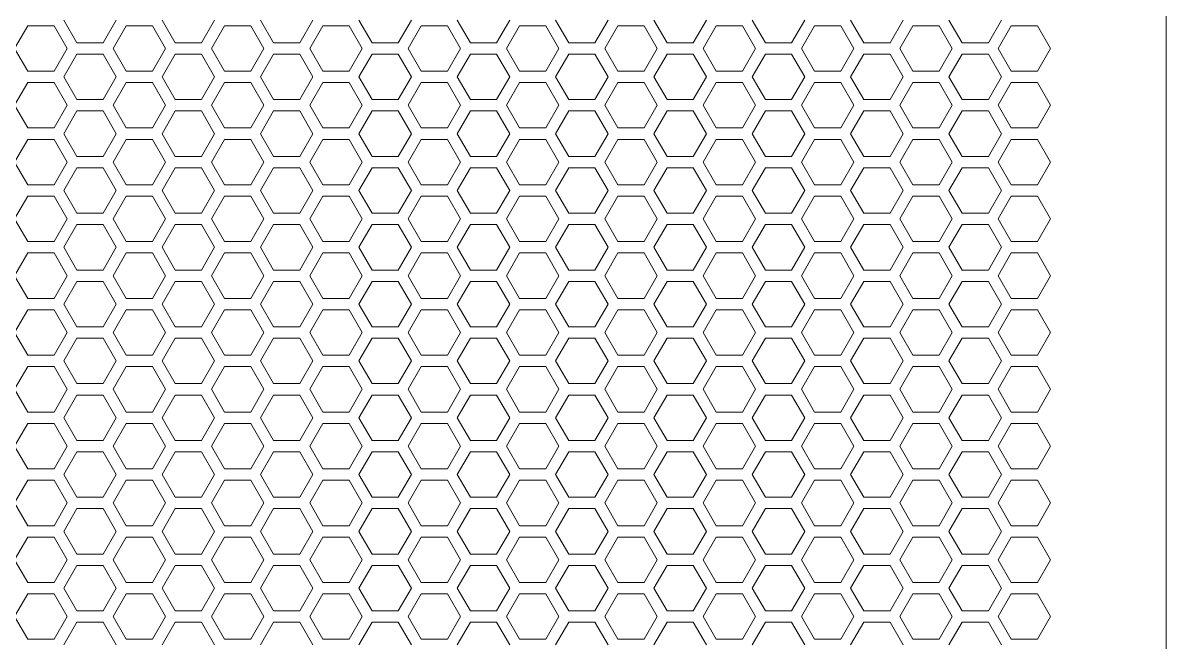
# Model space of a CAD drawing. Header units: millimetres. Extents: x 0 to 60, y -18 to 180.
# Drawn here: x 29.8 to 60, y 115.18 to 131.53 of the extents above; entities that cross this region are included whole.
import ezdxf

# ---------------------------------------------------------------- set-up
doc = ezdxf.new("R2010")
doc.units = ezdxf.units.MM
doc.layers.add('Visible (ANSI)', color=7, linetype='Continuous', lineweight=50)

msp = doc.modelspace()

# ---------------------------------------------------------------- linework, layer by layer
at = {"color": 0, "linetype": 'ByBlock', "lineweight": 5}
for p, q in [((60, 0), (60, 179.016)), ((60, 179), (60, 0)), ((60, 178.692), (60, 9.835)), ((60, 178.692), (60, 9.835)), ((60, 178.692), (60, 9.354)), ((60, 0), (60, 166.735))]:
    msp.add_line(p, q, dxfattribs=at)
at = {"lineweight": 5}
for p, q in [((60, 0), (60, 179)), ((60, 0), (60, 177.712)), ((60, 162), (60, 0))]:
    msp.add_line(p, q, dxfattribs=at)
at = {"color": 0, "lineweight": 5}
for p, q in [((29.93, 131.458), (29.583, 130.858)), ((30.623, 131.458), (29.93, 131.458)), ((30.969, 130.858), (30.623, 131.458)), ((30.882, 131.608), (31.229, 131.008)), ((31.922, 131.008), (32.268, 131.608)), ((32.528, 131.458), (32.181, 130.858)), ((33.221, 131.458), (32.528, 131.458)), ((33.567, 130.858), (33.221, 131.458)), ((33.48, 131.608), (33.827, 131.008)), ((34.52, 131.008), (34.866, 131.608)), ((35.126, 131.458), (34.779, 130.858)), ((35.819, 131.458), (35.126, 131.458)), ((36.165, 130.858), (35.819, 131.458)), ((36.078, 131.608), (36.425, 131.008)), ((37.118, 131.008), (37.464, 131.608)), ((37.724, 131.458), (37.377, 130.858)), ((38.417, 131.458), (37.724, 131.458)), ((38.763, 130.858), (38.417, 131.458)), ((38.676, 131.608), (39.023, 131.008)), ((39.716, 131.008), (40.062, 131.608)), ((40.322, 131.458), (39.975, 130.858)), ((41.015, 131.458), (40.322, 131.458)), ((41.361, 130.858), (41.015, 131.458)), ((41.274, 131.608), (41.621, 131.008)), ((42.314, 131.008), (42.66, 131.608)), ((42.92, 131.458), (42.573, 130.858)), ((43.613, 131.458), (42.92, 131.458)), ((43.959, 130.858), (43.613, 131.458)), ((43.872, 131.608), (44.219, 131.008)), ((44.912, 131.008), (45.258, 131.608)), ((45.518, 131.458), (45.171, 130.858)), ((46.211, 131.458), (45.518, 131.458)), ((46.557, 130.858), (46.211, 131.458)), ((46.47, 131.608), (46.817, 131.008)), ((47.51, 131.008), (47.856, 131.608)), ((48.116, 131.458), (47.769, 130.858)), ((48.809, 131.458), (48.116, 131.458)), ((49.155, 130.858), (48.809, 131.458)), ((49.068, 131.608), (49.415, 131.008)), ((50.108, 131.008), (50.454, 131.608)), ((50.714, 131.458), (50.367, 130.858)), ((51.407, 131.458), (50.714, 131.458)), ((51.753, 130.858), (51.407, 131.458)), ((51.666, 131.608), (52.013, 131.008)), ((52.706, 131.008), (53.052, 131.608)), ((53.312, 131.458), (52.965, 130.858)), ((54.005, 131.458), (53.312, 131.458)), ((54.351, 130.858), (54.005, 131.458)), ((54.264, 131.608), (54.611, 131.008)), ((55.304, 131.008), (55.65, 131.608)), ((55.91, 131.458), (55.563, 130.858)), ((56.603, 131.458), (55.91, 131.458)), ((56.949, 130.858), (56.603, 131.458)), ((29.583, 130.858), (29.93, 130.258)), ((30.623, 130.258), (30.969, 130.858)), ((31.229, 131.008), (31.922, 131.008)), ((32.181, 130.858), (32.528, 130.258)), ((33.221, 130.258), (33.567, 130.858)), ((33.827, 131.008), (34.52, 131.008)), ((34.779, 130.858), (35.126, 130.258)), ((35.819, 130.258), (36.165, 130.858)), ((36.425, 131.008), (37.118, 131.008)), ((37.377, 130.858), (37.724, 130.258)), ((38.417, 130.258), (38.763, 130.858)), ((39.023, 131.008), (39.716, 131.008)), ((39.975, 130.858), (40.322, 130.258)), ((41.015, 130.258), (41.361, 130.858)), ((41.621, 131.008), (42.314, 131.008)), ((42.573, 130.858), (42.92, 130.258)), ((43.613, 130.258), (43.959, 130.858)), ((44.219, 131.008), (44.912, 131.008)), ((45.171, 130.858), (45.518, 130.258)), ((46.211, 130.258), (46.557, 130.858)), ((46.817, 131.008), (47.51, 131.008)), ((47.769, 130.858), (48.116, 130.258)), ((48.809, 130.258), (49.155, 130.858)), ((49.415, 131.008), (50.108, 131.008)), ((50.367, 130.858), (50.714, 130.258)), ((51.407, 130.258), (51.753, 130.858)), ((52.013, 131.008), (52.706, 131.008)), ((52.965, 130.858), (53.312, 130.258)), ((54.005, 130.258), (54.351, 130.858)), ((54.611, 131.008), (55.304, 131.008)), ((55.563, 130.858), (55.91, 130.258)), ((56.603, 130.258), (56.949, 130.858)), ((31.229, 130.708), (30.882, 130.108)), ((31.922, 130.708), (31.229, 130.708)), ((32.268, 130.108), (31.922, 130.708)), ((33.827, 130.708), (33.48, 130.108)), ((34.52, 130.708), (33.827, 130.708)), ((34.866, 130.108), (34.52, 130.708)), ((36.425, 130.708), (36.078, 130.108)), ((37.118, 130.708), (36.425, 130.708)), ((37.464, 130.108), (37.118, 130.708)), ((39.023, 130.708), (38.676, 130.108)), ((39.716, 130.708), (39.023, 130.708)), ((40.062, 130.108), (39.716, 130.708)), ((41.621, 130.708), (41.274, 130.108)), ((42.314, 130.708), (41.621, 130.708)), ((42.66, 130.108), (42.314, 130.708)), ((44.219, 130.708), (43.872, 130.108)), ((44.912, 130.708), (44.219, 130.708)), ((45.258, 130.108), (44.912, 130.708)), ((46.817, 130.708), (46.47, 130.108)), ((47.51, 130.708), (46.817, 130.708)), ((47.856, 130.108), (47.51, 130.708)), ((49.415, 130.708), (49.068, 130.108)), ((50.108, 130.708), (49.415, 130.708)), ((50.454, 130.108), (50.108, 130.708)), ((52.013, 130.708), (51.666, 130.108)), ((52.706, 130.708), (52.013, 130.708)), ((53.052, 130.108), (52.706, 130.708)), ((54.611, 130.708), (54.264, 130.108)), ((55.304, 130.708), (54.611, 130.708)), ((55.65, 130.108), (55.304, 130.708)), ((29.93, 130.258), (30.623, 130.258)), ((32.528, 130.258), (33.221, 130.258)), ((35.126, 130.258), (35.819, 130.258)), ((37.724, 130.258), (38.417, 130.258)), ((40.322, 130.258), (41.015, 130.258)), ((42.92, 130.258), (43.613, 130.258)), ((45.518, 130.258), (46.211, 130.258)), ((48.116, 130.258), (48.809, 130.258)), ((50.714, 130.258), (51.407, 130.258)), ((53.312, 130.258), (54.005, 130.258)), ((55.91, 130.258), (56.603, 130.258)), ((29.93, 129.958), (29.583, 129.358)), ((30.623, 129.958), (29.93, 129.958)), ((30.969, 129.358), (30.623, 129.958)), ((30.882, 130.108), (31.229, 129.508)), ((31.922, 129.508), (32.268, 130.108)), ((32.528, 129.958), (32.181, 129.358)), ((33.221, 129.958), (32.528, 129.958)), ((33.567, 129.358), (33.221, 129.958)), ((33.48, 130.108), (33.827, 129.508)), ((34.52, 129.508), (34.866, 130.108)), ((35.126, 129.958), (34.779, 129.358)), ((35.819, 129.958), (35.126, 129.958)), ((36.165, 129.358), (35.819, 129.958)), ((36.078, 130.108), (36.425, 129.508)), ((37.118, 129.508), (37.464, 130.108)), ((37.724, 129.958), (37.377, 129.358)), ((38.417, 129.958), (37.724, 129.958)), ((38.763, 129.358), (38.417, 129.958)), ((38.676, 130.108), (39.023, 129.508)), ((39.716, 129.508), (40.062, 130.108)), ((40.322, 129.958), (39.975, 129.358)), ((41.015, 129.958), (40.322, 129.958)), ((41.361, 129.358), (41.015, 129.958)), ((41.274, 130.108), (41.621, 129.508)), ((42.314, 129.508), (42.66, 130.108)), ((42.92, 129.958), (42.573, 129.358)), ((43.613, 129.958), (42.92, 129.958)), ((43.959, 129.358), (43.613, 129.958)), ((43.872, 130.108), (44.219, 129.508)), ((44.912, 129.508), (45.258, 130.108)), ((45.518, 129.958), (45.171, 129.358)), ((46.211, 129.958), (45.518, 129.958)), ((46.557, 129.358), (46.211, 129.958)), ((46.47, 130.108), (46.817, 129.508)), ((47.51, 129.508), (47.856, 130.108)), ((48.116, 129.958), (47.769, 129.358)), ((48.809, 129.958), (48.116, 129.958)), ((49.155, 129.358), (48.809, 129.958)), ((49.068, 130.108), (49.415, 129.508)), ((50.108, 129.508), (50.454, 130.108)), ((50.714, 129.958), (50.367, 129.358)), ((51.407, 129.958), (50.714, 129.958)), ((51.753, 129.358), (51.407, 129.958)), ((51.666, 130.108), (52.013, 129.508)), ((52.706, 129.508), (53.052, 130.108)), ((53.312, 129.958), (52.965, 129.358)), ((54.005, 129.958), (53.312, 129.958)), ((54.351, 129.358), (54.005, 129.958)), ((54.264, 130.108), (54.611, 129.508)), ((55.304, 129.508), (55.65, 130.108)), ((55.91, 129.958), (55.563, 129.358)), ((56.603, 129.958), (55.91, 129.958)), ((56.949, 129.358), (56.603, 129.958)), ((29.583, 129.358), (29.93, 128.758)), ((30.623, 128.758), (30.969, 129.358)), ((31.229, 129.508), (31.922, 129.508)), ((32.181, 129.358), (32.528, 128.758)), ((33.221, 128.758), (33.567, 129.358)), ((33.827, 129.508), (34.52, 129.508)), ((34.779, 129.358), (35.126, 128.758)), ((35.819, 128.758), (36.165, 129.358)), ((36.425, 129.508), (37.118, 129.508)), ((37.377, 129.358), (37.724, 128.758)), ((38.417, 128.758), (38.763, 129.358)), ((39.023, 129.508), (39.716, 129.508)), ((39.975, 129.358), (40.322, 128.758)), ((41.015, 128.758), (41.361, 129.358)), ((41.621, 129.508), (42.314, 129.508)), ((42.573, 129.358), (42.92, 128.758)), ((43.613, 128.758), (43.959, 129.358)), ((44.219, 129.508), (44.912, 129.508)), ((45.171, 129.358), (45.518, 128.758)), ((46.211, 128.758), (46.557, 129.358)), ((46.817, 129.508), (47.51, 129.508)), ((47.769, 129.358), (48.116, 128.758)), ((48.809, 128.758), (49.155, 129.358)), ((49.415, 129.508), (50.108, 129.508)), ((50.367, 129.358), (50.714, 128.758)), ((51.407, 128.758), (51.753, 129.358)), ((52.013, 129.508), (52.706, 129.508)), ((52.965, 129.358), (53.312, 128.758)), ((54.005, 128.758), (54.351, 129.358)), ((54.611, 129.508), (55.304, 129.508)), ((55.563, 129.358), (55.91, 128.758)), ((56.603, 128.758), (56.949, 129.358)), ((31.229, 129.208), (30.882, 128.608)), ((31.922, 129.208), (31.229, 129.208)), ((32.268, 128.608), (31.922, 129.208)), ((33.827, 129.208), (33.48, 128.608)), ((34.52, 129.208), (33.827, 129.208)), ((34.866, 128.608), (34.52, 129.208)), ((36.425, 129.208), (36.078, 128.608)), ((37.118, 129.208), (36.425, 129.208)), ((37.464, 128.608), (37.118, 129.208)), ((39.023, 129.208), (38.676, 128.608)), ((39.716, 129.208), (39.023, 129.208)), ((40.062, 128.608), (39.716, 129.208)), ((41.621, 129.208), (41.274, 128.608)), ((42.314, 129.208), (41.621, 129.208)), ((42.66, 128.608), (42.314, 129.208)), ((44.219, 129.208), (43.872, 128.608)), ((44.912, 129.208), (44.219, 129.208)), ((45.258, 128.608), (44.912, 129.208)), ((46.817, 129.208), (46.47, 128.608)), ((47.51, 129.208), (46.817, 129.208)), ((47.856, 128.608), (47.51, 129.208)), ((49.415, 129.208), (49.068, 128.608)), ((50.108, 129.208), (49.415, 129.208)), ((50.454, 128.608), (50.108, 129.208)), ((52.013, 129.208), (51.666, 128.608)), ((52.706, 129.208), (52.013, 129.208)), ((53.052, 128.608), (52.706, 129.208)), ((54.611, 129.208), (54.264, 128.608)), ((55.304, 129.208), (54.611, 129.208)), ((55.65, 128.608), (55.304, 129.208)), ((29.93, 128.758), (30.623, 128.758)), ((32.528, 128.758), (33.221, 128.758)), ((35.126, 128.758), (35.819, 128.758)), ((37.724, 128.758), (38.417, 128.758)), ((40.322, 128.758), (41.015, 128.758)), ((42.92, 128.758), (43.613, 128.758)), ((45.518, 128.758), (46.211, 128.758)), ((48.116, 128.758), (48.809, 128.758)), ((50.714, 128.758), (51.407, 128.758)), ((53.312, 128.758), (54.005, 128.758)), ((55.91, 128.758), (56.603, 128.758)), ((29.93, 128.458), (29.583, 127.858)), ((30.623, 128.458), (29.93, 128.458)), ((30.969, 127.858), (30.623, 128.458)), ((30.882, 128.608), (31.229, 128.008)), ((31.922, 128.008), (32.268, 128.608)), ((32.528, 128.458), (32.181, 127.858)), ((33.221, 128.458), (32.528, 128.458)), ((33.567, 127.858), (33.221, 128.458)), ((33.48, 128.608), (33.827, 128.008)), ((34.52, 128.008), (34.866, 128.608)), ((35.126, 128.458), (34.779, 127.858)), ((35.819, 128.458), (35.126, 128.458)), ((36.165, 127.858), (35.819, 128.458)), ((36.078, 128.608), (36.425, 128.008)), ((37.118, 128.008), (37.464, 128.608)), ((37.724, 128.458), (37.377, 127.858)), ((38.417, 128.458), (37.724, 128.458)), ((38.763, 127.858), (38.417, 128.458)), ((38.676, 128.608), (39.023, 128.008)), ((39.716, 128.008), (40.062, 128.608)), ((40.322, 128.458), (39.975, 127.858)), ((41.015, 128.458), (40.322, 128.458)), ((41.361, 127.858), (41.015, 128.458)), ((41.274, 128.608), (41.621, 128.008)), ((42.314, 128.008), (42.66, 128.608)), ((42.92, 128.458), (42.573, 127.858)), ((43.613, 128.458), (42.92, 128.458)), ((43.959, 127.858), (43.613, 128.458)), ((43.872, 128.608), (44.219, 128.008)), ((44.912, 128.008), (45.258, 128.608)), ((45.518, 128.458), (45.171, 127.858)), ((46.211, 128.458), (45.518, 128.458)), ((46.557, 127.858), (46.211, 128.458)), ((46.47, 128.608), (46.817, 128.008)), ((47.51, 128.008), (47.856, 128.608)), ((48.116, 128.458), (47.769, 127.858)), ((48.809, 128.458), (48.116, 128.458)), ((49.155, 127.858), (48.809, 128.458)), ((49.068, 128.608), (49.415, 128.008)), ((50.108, 128.008), (50.454, 128.608)), ((50.714, 128.458), (50.367, 127.858)), ((51.407, 128.458), (50.714, 128.458)), ((51.753, 127.858), (51.407, 128.458)), ((51.666, 128.608), (52.013, 128.008)), ((52.706, 128.008), (53.052, 128.608)), ((53.312, 128.458), (52.965, 127.858)), ((54.005, 128.458), (53.312, 128.458)), ((54.351, 127.858), (54.005, 128.458)), ((54.264, 128.608), (54.611, 128.008)), ((55.304, 128.008), (55.65, 128.608)), ((55.91, 128.458), (55.563, 127.858)), ((56.603, 128.458), (55.91, 128.458)), ((56.949, 127.858), (56.603, 128.458)), ((29.583, 127.858), (29.93, 127.258)), ((30.623, 127.258), (30.969, 127.858)), ((31.229, 128.008), (31.922, 128.008)), ((32.181, 127.858), (32.528, 127.258)), ((33.221, 127.258), (33.567, 127.858)), ((33.827, 128.008), (34.52, 128.008)), ((34.779, 127.858), (35.126, 127.258)), ((35.819, 127.258), (36.165, 127.858)), ((36.425, 128.008), (37.118, 128.008)), ((37.377, 127.858), (37.724, 127.258)), ((38.417, 127.258), (38.763, 127.858)), ((39.023, 128.008), (39.716, 128.008)), ((39.975, 127.858), (40.322, 127.258)), ((41.015, 127.258), (41.361, 127.858)), ((41.621, 128.008), (42.314, 128.008)), ((42.573, 127.858), (42.92, 127.258)), ((43.613, 127.258), (43.959, 127.858)), ((44.219, 128.008), (44.912, 128.008)), ((45.171, 127.858), (45.518, 127.258)), ((46.211, 127.258), (46.557, 127.858)), ((46.817, 128.008), (47.51, 128.008)), ((47.769, 127.858), (48.116, 127.258)), ((48.809, 127.258), (49.155, 127.858)), ((49.415, 128.008), (50.108, 128.008)), ((50.367, 127.858), (50.714, 127.258)), ((51.407, 127.258), (51.753, 127.858)), ((52.013, 128.008), (52.706, 128.008)), ((52.965, 127.858), (53.312, 127.258)), ((54.005, 127.258), (54.351, 127.858)), ((54.611, 128.008), (55.304, 128.008)), ((55.563, 127.858), (55.91, 127.258)), ((56.603, 127.258), (56.949, 127.858)), ((31.229, 127.708), (30.882, 127.108)), ((31.922, 127.708), (31.229, 127.708)), ((32.268, 127.108), (31.922, 127.708)), ((33.827, 127.708), (33.48, 127.108)), ((34.52, 127.708), (33.827, 127.708)), ((34.866, 127.108), (34.52, 127.708)), ((36.425, 127.708), (36.078, 127.108)), ((37.118, 127.708), (36.425, 127.708)), ((37.464, 127.108), (37.118, 127.708)), ((39.023, 127.708), (38.676, 127.108)), ((39.716, 127.708), (39.023, 127.708)), ((40.062, 127.108), (39.716, 127.708)), ((41.621, 127.708), (41.274, 127.108)), ((42.314, 127.708), (41.621, 127.708)), ((42.66, 127.108), (42.314, 127.708)), ((44.219, 127.708), (43.872, 127.108)), ((44.912, 127.708), (44.219, 127.708)), ((45.258, 127.108), (44.912, 127.708)), ((46.817, 127.708), (46.47, 127.108)), ((47.51, 127.708), (46.817, 127.708)), ((47.856, 127.108), (47.51, 127.708)), ((49.415, 127.708), (49.068, 127.108)), ((50.108, 127.708), (49.415, 127.708)), ((50.454, 127.108), (50.108, 127.708)), ((52.013, 127.708), (51.666, 127.108)), ((52.706, 127.708), (52.013, 127.708)), ((53.052, 127.108), (52.706, 127.708)), ((54.611, 127.708), (54.264, 127.108)), ((55.304, 127.708), (54.611, 127.708)), ((55.65, 127.108), (55.304, 127.708)), ((29.93, 127.258), (30.623, 127.258)), ((32.528, 127.258), (33.221, 127.258)), ((35.126, 127.258), (35.819, 127.258)), ((37.724, 127.258), (38.417, 127.258)), ((40.322, 127.258), (41.015, 127.258)), ((42.92, 127.258), (43.613, 127.258)), ((45.518, 127.258), (46.211, 127.258)), ((48.116, 127.258), (48.809, 127.258)), ((50.714, 127.258), (51.407, 127.258)), ((53.312, 127.258), (54.005, 127.258)), ((55.91, 127.258), (56.603, 127.258)), ((29.93, 126.958), (29.583, 126.358)), ((30.623, 126.958), (29.93, 126.958)), ((30.969, 126.358), (30.623, 126.958)), ((30.882, 127.108), (31.229, 126.508)), ((31.922, 126.508), (32.268, 127.108)), ((32.528, 126.958), (32.181, 126.358)), ((33.221, 126.958), (32.528, 126.958)), ((33.567, 126.358), (33.221, 126.958)), ((33.48, 127.108), (33.827, 126.508)), ((34.52, 126.508), (34.866, 127.108)), ((35.126, 126.958), (34.779, 126.358)), ((35.819, 126.958), (35.126, 126.958)), ((36.165, 126.358), (35.819, 126.958)), ((36.078, 127.108), (36.425, 126.508)), ((37.118, 126.508), (37.464, 127.108)), ((37.724, 126.958), (37.377, 126.358)), ((38.417, 126.958), (37.724, 126.958)), ((38.763, 126.358), (38.417, 126.958)), ((38.676, 127.108), (39.023, 126.508)), ((39.716, 126.508), (40.062, 127.108)), ((40.322, 126.958), (39.975, 126.358)), ((41.015, 126.958), (40.322, 126.958)), ((41.361, 126.358), (41.015, 126.958)), ((41.274, 127.108), (41.621, 126.508)), ((42.314, 126.508), (42.66, 127.108)), ((42.92, 126.958), (42.573, 126.358)), ((43.613, 126.958), (42.92, 126.958)), ((43.959, 126.358), (43.613, 126.958)), ((43.872, 127.108), (44.219, 126.508)), ((44.912, 126.508), (45.258, 127.108)), ((45.518, 126.958), (45.171, 126.358)), ((46.211, 126.958), (45.518, 126.958)), ((46.557, 126.358), (46.211, 126.958)), ((46.47, 127.108), (46.817, 126.508)), ((47.51, 126.508), (47.856, 127.108)), ((48.116, 126.958), (47.769, 126.358)), ((48.809, 126.958), (48.116, 126.958)), ((49.155, 126.358), (48.809, 126.958)), ((49.068, 127.108), (49.415, 126.508)), ((50.108, 126.508), (50.454, 127.108)), ((50.714, 126.958), (50.367, 126.358)), ((51.407, 126.958), (50.714, 126.958)), ((51.753, 126.358), (51.407, 126.958)), ((51.666, 127.108), (52.013, 126.508)), ((52.706, 126.508), (53.052, 127.108)), ((53.312, 126.958), (52.965, 126.358)), ((54.005, 126.958), (53.312, 126.958)), ((54.351, 126.358), (54.005, 126.958)), ((54.264, 127.108), (54.611, 126.508)), ((55.304, 126.508), (55.65, 127.108)), ((55.91, 126.958), (55.563, 126.358)), ((56.603, 126.958), (55.91, 126.958)), ((56.949, 126.358), (56.603, 126.958)), ((29.583, 126.358), (29.93, 125.758)), ((30.623, 125.758), (30.969, 126.358)), ((31.229, 126.508), (31.922, 126.508)), ((32.181, 126.358), (32.528, 125.758)), ((33.221, 125.758), (33.567, 126.358)), ((33.827, 126.508), (34.52, 126.508)), ((34.779, 126.358), (35.126, 125.758)), ((35.819, 125.758), (36.165, 126.358)), ((36.425, 126.508), (37.118, 126.508)), ((37.377, 126.358), (37.724, 125.758)), ((38.417, 125.758), (38.763, 126.358)), ((39.023, 126.508), (39.716, 126.508)), ((39.975, 126.358), (40.322, 125.758)), ((41.015, 125.758), (41.361, 126.358)), ((41.621, 126.508), (42.314, 126.508)), ((42.573, 126.358), (42.92, 125.758)), ((43.613, 125.758), (43.959, 126.358)), ((44.219, 126.508), (44.912, 126.508)), ((45.171, 126.358), (45.518, 125.758)), ((46.211, 125.758), (46.557, 126.358)), ((46.817, 126.508), (47.51, 126.508)), ((47.769, 126.358), (48.116, 125.758)), ((48.809, 125.758), (49.155, 126.358)), ((49.415, 126.508), (50.108, 126.508)), ((50.367, 126.358), (50.714, 125.758)), ((51.407, 125.758), (51.753, 126.358)), ((52.013, 126.508), (52.706, 126.508)), ((52.965, 126.358), (53.312, 125.758)), ((54.005, 125.758), (54.351, 126.358)), ((54.611, 126.508), (55.304, 126.508)), ((55.563, 126.358), (55.91, 125.758)), ((56.603, 125.758), (56.949, 126.358)), ((31.229, 126.208), (30.882, 125.608)), ((31.922, 126.208), (31.229, 126.208)), ((32.268, 125.608), (31.922, 126.208)), ((33.827, 126.208), (33.48, 125.608)), ((34.52, 126.208), (33.827, 126.208)), ((34.866, 125.608), (34.52, 126.208)), ((36.425, 126.208), (36.078, 125.608)), ((37.118, 126.208), (36.425, 126.208)), ((37.464, 125.608), (37.118, 126.208)), ((39.023, 126.208), (38.676, 125.608)), ((39.716, 126.208), (39.023, 126.208)), ((40.062, 125.608), (39.716, 126.208)), ((41.621, 126.208), (41.274, 125.608)), ((42.314, 126.208), (41.621, 126.208)), ((42.66, 125.608), (42.314, 126.208)), ((44.219, 126.208), (43.872, 125.608)), ((44.912, 126.208), (44.219, 126.208)), ((45.258, 125.608), (44.912, 126.208)), ((46.817, 126.208), (46.47, 125.608)), ((47.51, 126.208), (46.817, 126.208)), ((47.856, 125.608), (47.51, 126.208)), ((49.415, 126.208), (49.068, 125.608)), ((50.108, 126.208), (49.415, 126.208)), ((50.454, 125.608), (50.108, 126.208)), ((52.013, 126.208), (51.666, 125.608)), ((52.706, 126.208), (52.013, 126.208)), ((53.052, 125.608), (52.706, 126.208)), ((54.611, 126.208), (54.264, 125.608)), ((55.304, 126.208), (54.611, 126.208)), ((55.65, 125.608), (55.304, 126.208)), ((29.93, 125.758), (30.623, 125.758)), ((32.528, 125.758), (33.221, 125.758)), ((35.126, 125.758), (35.819, 125.758)), ((37.724, 125.758), (38.417, 125.758)), ((40.322, 125.758), (41.015, 125.758)), ((42.92, 125.758), (43.613, 125.758)), ((45.518, 125.758), (46.211, 125.758)), ((48.116, 125.758), (48.809, 125.758)), ((50.714, 125.758), (51.407, 125.758)), ((53.312, 125.758), (54.005, 125.758)), ((55.91, 125.758), (56.603, 125.758)), ((29.93, 125.458), (29.583, 124.858)), ((30.623, 125.458), (29.93, 125.458)), ((30.969, 124.858), (30.623, 125.458)), ((30.882, 125.608), (31.229, 125.008)), ((31.922, 125.008), (32.268, 125.608)), ((32.528, 125.458), (32.181, 124.858)), ((33.221, 125.458), (32.528, 125.458)), ((33.567, 124.858), (33.221, 125.458)), ((33.48, 125.608), (33.827, 125.008)), ((34.52, 125.008), (34.866, 125.608)), ((35.126, 125.458), (34.779, 124.858)), ((35.819, 125.458), (35.126, 125.458)), ((36.165, 124.858), (35.819, 125.458)), ((36.078, 125.608), (36.425, 125.008)), ((37.118, 125.008), (37.464, 125.608)), ((37.724, 125.458), (37.377, 124.858)), ((38.417, 125.458), (37.724, 125.458)), ((38.763, 124.858), (38.417, 125.458)), ((38.676, 125.608), (39.023, 125.008)), ((39.716, 125.008), (40.062, 125.608)), ((40.322, 125.458), (39.975, 124.858)), ((41.015, 125.458), (40.322, 125.458)), ((41.361, 124.858), (41.015, 125.458)), ((41.274, 125.608), (41.621, 125.008)), ((42.314, 125.008), (42.66, 125.608)), ((42.92, 125.458), (42.573, 124.858)), ((43.613, 125.458), (42.92, 125.458)), ((43.959, 124.858), (43.613, 125.458)), ((43.872, 125.608), (44.219, 125.008)), ((44.912, 125.008), (45.258, 125.608)), ((45.518, 125.458), (45.171, 124.858)), ((46.211, 125.458), (45.518, 125.458)), ((46.557, 124.858), (46.211, 125.458)), ((46.47, 125.608), (46.817, 125.008)), ((47.51, 125.008), (47.856, 125.608)), ((48.116, 125.458), (47.769, 124.858)), ((48.809, 125.458), (48.116, 125.458)), ((49.155, 124.858), (48.809, 125.458)), ((49.068, 125.608), (49.415, 125.008)), ((50.108, 125.008), (50.454, 125.608)), ((50.714, 125.458), (50.367, 124.858)), ((51.407, 125.458), (50.714, 125.458)), ((51.753, 124.858), (51.407, 125.458)), ((51.666, 125.608), (52.013, 125.008)), ((52.706, 125.008), (53.052, 125.608)), ((53.312, 125.458), (52.965, 124.858)), ((54.005, 125.458), (53.312, 125.458)), ((54.351, 124.858), (54.005, 125.458)), ((54.264, 125.608), (54.611, 125.008)), ((55.304, 125.008), (55.65, 125.608)), ((55.91, 125.458), (55.563, 124.858)), ((56.603, 125.458), (55.91, 125.458)), ((56.949, 124.858), (56.603, 125.458)), ((29.583, 124.858), (29.93, 124.258)), ((30.623, 124.258), (30.969, 124.858)), ((31.229, 125.008), (31.922, 125.008)), ((32.181, 124.858), (32.528, 124.258)), ((33.221, 124.258), (33.567, 124.858)), ((33.827, 125.008), (34.52, 125.008)), ((34.779, 124.858), (35.126, 124.258)), ((35.819, 124.258), (36.165, 124.858)), ((36.425, 125.008), (37.118, 125.008)), ((37.377, 124.858), (37.724, 124.258)), ((38.417, 124.258), (38.763, 124.858)), ((39.023, 125.008), (39.716, 125.008)), ((39.975, 124.858), (40.322, 124.258)), ((41.015, 124.258), (41.361, 124.858)), ((41.621, 125.008), (42.314, 125.008)), ((42.573, 124.858), (42.92, 124.258)), ((43.613, 124.258), (43.959, 124.858)), ((44.219, 125.008), (44.912, 125.008)), ((45.171, 124.858), (45.518, 124.258)), ((46.211, 124.258), (46.557, 124.858)), ((46.817, 125.008), (47.51, 125.008)), ((47.769, 124.858), (48.116, 124.258)), ((48.809, 124.258), (49.155, 124.858)), ((49.415, 125.008), (50.108, 125.008)), ((50.367, 124.858), (50.714, 124.258)), ((51.407, 124.258), (51.753, 124.858)), ((52.013, 125.008), (52.706, 125.008)), ((52.965, 124.858), (53.312, 124.258)), ((54.005, 124.258), (54.351, 124.858)), ((54.611, 125.008), (55.304, 125.008)), ((55.563, 124.858), (55.91, 124.258)), ((56.603, 124.258), (56.949, 124.858)), ((31.229, 124.708), (30.882, 124.108)), ((31.922, 124.708), (31.229, 124.708)), ((32.268, 124.108), (31.922, 124.708)), ((33.827, 124.708), (33.48, 124.108)), ((34.52, 124.708), (33.827, 124.708)), ((34.866, 124.108), (34.52, 124.708)), ((36.425, 124.708), (36.078, 124.108)), ((37.118, 124.708), (36.425, 124.708)), ((37.464, 124.108), (37.118, 124.708)), ((39.023, 124.708), (38.676, 124.108)), ((39.716, 124.708), (39.023, 124.708)), ((40.062, 124.108), (39.716, 124.708)), ((41.621, 124.708), (41.274, 124.108)), ((42.314, 124.708), (41.621, 124.708)), ((42.66, 124.108), (42.314, 124.708)), ((44.219, 124.708), (43.872, 124.108)), ((44.912, 124.708), (44.219, 124.708)), ((45.258, 124.108), (44.912, 124.708)), ((46.817, 124.708), (46.47, 124.108)), ((47.51, 124.708), (46.817, 124.708)), ((47.856, 124.108), (47.51, 124.708)), ((49.415, 124.708), (49.068, 124.108)), ((50.108, 124.708), (49.415, 124.708)), ((50.454, 124.108), (50.108, 124.708)), ((52.013, 124.708), (51.666, 124.108)), ((52.706, 124.708), (52.013, 124.708)), ((53.052, 124.108), (52.706, 124.708)), ((54.611, 124.708), (54.264, 124.108)), ((55.304, 124.708), (54.611, 124.708)), ((55.65, 124.108), (55.304, 124.708)), ((29.93, 124.258), (30.623, 124.258)), ((32.528, 124.258), (33.221, 124.258)), ((35.126, 124.258), (35.819, 124.258)), ((37.724, 124.258), (38.417, 124.258)), ((40.322, 124.258), (41.015, 124.258)), ((42.92, 124.258), (43.613, 124.258)), ((45.518, 124.258), (46.211, 124.258)), ((48.116, 124.258), (48.809, 124.258)), ((50.714, 124.258), (51.407, 124.258)), ((53.312, 124.258), (54.005, 124.258)), ((55.91, 124.258), (56.603, 124.258)), ((29.93, 123.958), (29.583, 123.358)), ((30.623, 123.958), (29.93, 123.958)), ((30.969, 123.358), (30.623, 123.958)), ((30.882, 124.108), (31.229, 123.508)), ((31.922, 123.508), (32.268, 124.108)), ((32.528, 123.958), (32.181, 123.358)), ((33.221, 123.958), (32.528, 123.958)), ((33.567, 123.358), (33.221, 123.958)), ((33.48, 124.108), (33.827, 123.508)), ((34.52, 123.508), (34.866, 124.108)), ((35.126, 123.958), (34.779, 123.358)), ((35.819, 123.958), (35.126, 123.958)), ((36.165, 123.358), (35.819, 123.958)), ((36.078, 124.108), (36.425, 123.508)), ((37.118, 123.508), (37.464, 124.108)), ((37.724, 123.958), (37.377, 123.358)), ((38.417, 123.958), (37.724, 123.958)), ((38.763, 123.358), (38.417, 123.958)), ((38.676, 124.108), (39.023, 123.508)), ((39.716, 123.508), (40.062, 124.108)), ((40.322, 123.958), (39.975, 123.358)), ((41.015, 123.958), (40.322, 123.958)), ((41.361, 123.358), (41.015, 123.958)), ((41.274, 124.108), (41.621, 123.508)), ((42.314, 123.508), (42.66, 124.108)), ((42.92, 123.958), (42.573, 123.358)), ((43.613, 123.958), (42.92, 123.958)), ((43.959, 123.358), (43.613, 123.958)), ((43.872, 124.108), (44.219, 123.508)), ((44.912, 123.508), (45.258, 124.108)), ((45.518, 123.958), (45.171, 123.358)), ((46.211, 123.958), (45.518, 123.958)), ((46.557, 123.358), (46.211, 123.958)), ((46.47, 124.108), (46.817, 123.508)), ((47.51, 123.508), (47.856, 124.108)), ((48.116, 123.958), (47.769, 123.358)), ((48.809, 123.958), (48.116, 123.958)), ((49.155, 123.358), (48.809, 123.958)), ((49.068, 124.108), (49.415, 123.508)), ((50.108, 123.508), (50.454, 124.108)), ((50.714, 123.958), (50.367, 123.358)), ((51.407, 123.958), (50.714, 123.958)), ((51.753, 123.358), (51.407, 123.958)), ((51.666, 124.108), (52.013, 123.508)), ((52.706, 123.508), (53.052, 124.108)), ((53.312, 123.958), (52.965, 123.358)), ((54.005, 123.958), (53.312, 123.958)), ((54.351, 123.358), (54.005, 123.958)), ((54.264, 124.108), (54.611, 123.508)), ((55.304, 123.508), (55.65, 124.108)), ((55.91, 123.958), (55.563, 123.358)), ((56.603, 123.958), (55.91, 123.958)), ((56.949, 123.358), (56.603, 123.958)), ((29.583, 123.358), (29.93, 122.758)), ((30.623, 122.758), (30.969, 123.358)), ((31.229, 123.508), (31.922, 123.508)), ((32.181, 123.358), (32.528, 122.758)), ((33.221, 122.758), (33.567, 123.358)), ((33.827, 123.508), (34.52, 123.508)), ((34.779, 123.358), (35.126, 122.758)), ((35.819, 122.758), (36.165, 123.358)), ((36.425, 123.508), (37.118, 123.508)), ((37.377, 123.358), (37.724, 122.758)), ((38.417, 122.758), (38.763, 123.358)), ((39.023, 123.508), (39.716, 123.508)), ((39.975, 123.358), (40.322, 122.758)), ((41.015, 122.758), (41.361, 123.358)), ((41.621, 123.508), (42.314, 123.508)), ((42.573, 123.358), (42.92, 122.758)), ((43.613, 122.758), (43.959, 123.358)), ((44.219, 123.508), (44.912, 123.508)), ((45.171, 123.358), (45.518, 122.758)), ((46.211, 122.758), (46.557, 123.358)), ((46.817, 123.508), (47.51, 123.508)), ((47.769, 123.358), (48.116, 122.758)), ((48.809, 122.758), (49.155, 123.358)), ((49.415, 123.508), (50.108, 123.508)), ((50.367, 123.358), (50.714, 122.758)), ((51.407, 122.758), (51.753, 123.358)), ((52.013, 123.508), (52.706, 123.508)), ((52.965, 123.358), (53.312, 122.758)), ((54.005, 122.758), (54.351, 123.358)), ((54.611, 123.508), (55.304, 123.508)), ((55.563, 123.358), (55.91, 122.758)), ((56.603, 122.758), (56.949, 123.358)), ((31.229, 123.208), (30.882, 122.608)), ((31.922, 123.208), (31.229, 123.208)), ((32.268, 122.608), (31.922, 123.208)), ((33.827, 123.208), (33.48, 122.608)), ((34.52, 123.208), (33.827, 123.208)), ((34.866, 122.608), (34.52, 123.208)), ((36.425, 123.208), (36.078, 122.608)), ((37.118, 123.208), (36.425, 123.208)), ((37.464, 122.608), (37.118, 123.208)), ((39.023, 123.208), (38.676, 122.608)), ((39.716, 123.208), (39.023, 123.208)), ((40.062, 122.608), (39.716, 123.208)), ((41.621, 123.208), (41.274, 122.608)), ((42.314, 123.208), (41.621, 123.208)), ((42.66, 122.608), (42.314, 123.208)), ((44.219, 123.208), (43.872, 122.608)), ((44.912, 123.208), (44.219, 123.208)), ((45.258, 122.608), (44.912, 123.208)), ((46.817, 123.208), (46.47, 122.608)), ((47.51, 123.208), (46.817, 123.208)), ((47.856, 122.608), (47.51, 123.208)), ((49.415, 123.208), (49.068, 122.608)), ((50.108, 123.208), (49.415, 123.208)), ((50.454, 122.608), (50.108, 123.208)), ((52.013, 123.208), (51.666, 122.608)), ((52.706, 123.208), (52.013, 123.208)), ((53.052, 122.608), (52.706, 123.208)), ((54.611, 123.208), (54.264, 122.608)), ((55.304, 123.208), (54.611, 123.208)), ((55.65, 122.608), (55.304, 123.208)), ((29.93, 122.758), (30.623, 122.758)), ((32.528, 122.758), (33.221, 122.758)), ((35.126, 122.758), (35.819, 122.758)), ((37.724, 122.758), (38.417, 122.758)), ((40.322, 122.758), (41.015, 122.758)), ((42.92, 122.758), (43.613, 122.758)), ((45.518, 122.758), (46.211, 122.758)), ((48.116, 122.758), (48.809, 122.758)), ((50.714, 122.758), (51.407, 122.758)), ((53.312, 122.758), (54.005, 122.758)), ((55.91, 122.758), (56.603, 122.758)), ((29.93, 122.458), (29.583, 121.858)), ((30.623, 122.458), (29.93, 122.458)), ((30.969, 121.858), (30.623, 122.458)), ((30.882, 122.608), (31.229, 122.008)), ((31.922, 122.008), (32.268, 122.608)), ((32.528, 122.458), (32.181, 121.858)), ((33.221, 122.458), (32.528, 122.458)), ((33.567, 121.858), (33.221, 122.458)), ((33.48, 122.608), (33.827, 122.008)), ((34.52, 122.008), (34.866, 122.608)), ((35.126, 122.458), (34.779, 121.858)), ((35.819, 122.458), (35.126, 122.458)), ((36.165, 121.858), (35.819, 122.458)), ((36.078, 122.608), (36.425, 122.008)), ((37.118, 122.008), (37.464, 122.608)), ((37.724, 122.458), (37.377, 121.858)), ((38.417, 122.458), (37.724, 122.458)), ((38.763, 121.858), (38.417, 122.458)), ((38.676, 122.608), (39.023, 122.008)), ((39.716, 122.008), (40.062, 122.608)), ((40.322, 122.458), (39.975, 121.858)), ((41.015, 122.458), (40.322, 122.458)), ((41.361, 121.858), (41.015, 122.458)), ((41.274, 122.608), (41.621, 122.008)), ((42.314, 122.008), (42.66, 122.608)), ((42.92, 122.458), (42.573, 121.858)), ((43.613, 122.458), (42.92, 122.458)), ((43.959, 121.858), (43.613, 122.458)), ((43.872, 122.608), (44.219, 122.008)), ((44.912, 122.008), (45.258, 122.608)), ((45.518, 122.458), (45.171, 121.858)), ((46.211, 122.458), (45.518, 122.458)), ((46.557, 121.858), (46.211, 122.458)), ((46.47, 122.608), (46.817, 122.008)), ((47.51, 122.008), (47.856, 122.608)), ((48.116, 122.458), (47.769, 121.858)), ((48.809, 122.458), (48.116, 122.458)), ((49.155, 121.858), (48.809, 122.458)), ((49.068, 122.608), (49.415, 122.008)), ((50.108, 122.008), (50.454, 122.608)), ((50.714, 122.458), (50.367, 121.858)), ((51.407, 122.458), (50.714, 122.458)), ((51.753, 121.858), (51.407, 122.458)), ((51.666, 122.608), (52.013, 122.008)), ((52.706, 122.008), (53.052, 122.608)), ((53.312, 122.458), (52.965, 121.858)), ((54.005, 122.458), (53.312, 122.458)), ((54.351, 121.858), (54.005, 122.458)), ((54.264, 122.608), (54.611, 122.008)), ((55.304, 122.008), (55.65, 122.608)), ((55.91, 122.458), (55.563, 121.858)), ((56.603, 122.458), (55.91, 122.458)), ((56.949, 121.858), (56.603, 122.458)), ((31.229, 122.008), (31.922, 122.008)), ((33.827, 122.008), (34.52, 122.008)), ((36.425, 122.008), (37.118, 122.008)), ((39.023, 122.008), (39.716, 122.008)), ((41.621, 122.008), (42.314, 122.008)), ((44.219, 122.008), (44.912, 122.008)), ((46.817, 122.008), (47.51, 122.008)), ((49.415, 122.008), (50.108, 122.008)), ((52.013, 122.008), (52.706, 122.008)), ((54.611, 122.008), (55.304, 122.008)), ((29.583, 121.858), (29.93, 121.258)), ((30.623, 121.258), (30.969, 121.858)), ((31.229, 121.708), (30.882, 121.108)), ((31.922, 121.708), (31.229, 121.708)), ((32.268, 121.108), (31.922, 121.708)), ((32.181, 121.858), (32.528, 121.258)), ((33.221, 121.258), (33.567, 121.858)), ((33.827, 121.708), (33.48, 121.108)), ((34.52, 121.708), (33.827, 121.708)), ((34.866, 121.108), (34.52, 121.708)), ((34.779, 121.858), (35.126, 121.258)), ((35.819, 121.258), (36.165, 121.858)), ((36.425, 121.708), (36.078, 121.108)), ((37.118, 121.708), (36.425, 121.708)), ((37.464, 121.108), (37.118, 121.708)), ((37.377, 121.858), (37.724, 121.258)), ((38.417, 121.258), (38.763, 121.858)), ((39.023, 121.708), (38.676, 121.108)), ((39.716, 121.708), (39.023, 121.708)), ((40.062, 121.108), (39.716, 121.708)), ((39.975, 121.858), (40.322, 121.258)), ((41.015, 121.258), (41.361, 121.858)), ((41.621, 121.708), (41.274, 121.108)), ((42.314, 121.708), (41.621, 121.708)), ((42.66, 121.108), (42.314, 121.708)), ((42.573, 121.858), (42.92, 121.258)), ((43.613, 121.258), (43.959, 121.858)), ((44.219, 121.708), (43.872, 121.108)), ((44.912, 121.708), (44.219, 121.708)), ((45.258, 121.108), (44.912, 121.708)), ((45.171, 121.858), (45.518, 121.258)), ((46.211, 121.258), (46.557, 121.858)), ((46.817, 121.708), (46.47, 121.108)), ((47.51, 121.708), (46.817, 121.708)), ((47.856, 121.108), (47.51, 121.708)), ((47.769, 121.858), (48.116, 121.258)), ((48.809, 121.258), (49.155, 121.858)), ((49.415, 121.708), (49.068, 121.108)), ((50.108, 121.708), (49.415, 121.708)), ((50.454, 121.108), (50.108, 121.708)), ((50.367, 121.858), (50.714, 121.258)), ((51.407, 121.258), (51.753, 121.858)), ((52.013, 121.708), (51.666, 121.108)), ((52.706, 121.708), (52.013, 121.708)), ((53.052, 121.108), (52.706, 121.708)), ((52.965, 121.858), (53.312, 121.258)), ((54.005, 121.258), (54.351, 121.858)), ((54.611, 121.708), (54.264, 121.108)), ((55.304, 121.708), (54.611, 121.708)), ((55.65, 121.108), (55.304, 121.708)), ((55.563, 121.858), (55.91, 121.258)), ((56.603, 121.258), (56.949, 121.858)), ((29.93, 121.258), (30.623, 121.258)), ((30.882, 121.108), (31.229, 120.508)), ((31.922, 120.508), (32.268, 121.108)), ((32.528, 121.258), (33.221, 121.258)), ((33.48, 121.108), (33.827, 120.508)), ((34.52, 120.508), (34.866, 121.108)), ((35.126, 121.258), (35.819, 121.258)), ((36.078, 121.108), (36.425, 120.508)), ((37.118, 120.508), (37.464, 121.108)), ((37.724, 121.258), (38.417, 121.258)), ((38.676, 121.108), (39.023, 120.508)), ((39.716, 120.508), (40.062, 121.108)), ((40.322, 121.258), (41.015, 121.258)), ((41.274, 121.108), (41.621, 120.508)), ((42.314, 120.508), (42.66, 121.108)), ((42.92, 121.258), (43.613, 121.258)), ((43.872, 121.108), (44.219, 120.508)), ((44.912, 120.508), (45.258, 121.108)), ((45.518, 121.258), (46.211, 121.258)), ((46.47, 121.108), (46.817, 120.508)), ((47.51, 120.508), (47.856, 121.108)), ((48.116, 121.258), (48.809, 121.258)), ((49.068, 121.108), (49.415, 120.508)), ((50.108, 120.508), (50.454, 121.108)), ((50.714, 121.258), (51.407, 121.258)), ((51.666, 121.108), (52.013, 120.508)), ((52.706, 120.508), (53.052, 121.108)), ((53.312, 121.258), (54.005, 121.258)), ((54.264, 121.108), (54.611, 120.508)), ((55.304, 120.508), (55.65, 121.108)), ((55.91, 121.258), (56.603, 121.258)), ((29.93, 120.958), (29.583, 120.358)), ((30.623, 120.958), (29.93, 120.958)), ((30.969, 120.358), (30.623, 120.958)), ((32.528, 120.958), (32.181, 120.358)), ((33.221, 120.958), (32.528, 120.958)), ((33.567, 120.358), (33.221, 120.958)), ((35.126, 120.958), (34.779, 120.358)), ((35.819, 120.958), (35.126, 120.958)), ((36.165, 120.358), (35.819, 120.958)), ((37.724, 120.958), (37.377, 120.358)), ((38.417, 120.958), (37.724, 120.958)), ((38.763, 120.358), (38.417, 120.958)), ((40.322, 120.958), (39.975, 120.358)), ((41.015, 120.958), (40.322, 120.958)), ((41.361, 120.358), (41.015, 120.958)), ((42.92, 120.958), (42.573, 120.358)), ((43.613, 120.958), (42.92, 120.958)), ((43.959, 120.358), (43.613, 120.958)), ((45.518, 120.958), (45.171, 120.358)), ((46.211, 120.958), (45.518, 120.958)), ((46.557, 120.358), (46.211, 120.958)), ((48.116, 120.958), (47.769, 120.358)), ((48.809, 120.958), (48.116, 120.958)), ((49.155, 120.358), (48.809, 120.958)), ((50.714, 120.958), (50.367, 120.358)), ((51.407, 120.958), (50.714, 120.958)), ((51.753, 120.358), (51.407, 120.958)), ((53.312, 120.958), (52.965, 120.358)), ((54.005, 120.958), (53.312, 120.958)), ((54.351, 120.358), (54.005, 120.958)), ((55.91, 120.958), (55.563, 120.358)), ((56.603, 120.958), (55.91, 120.958)), ((56.949, 120.358), (56.603, 120.958)), ((31.229, 120.508), (31.922, 120.508)), ((33.827, 120.508), (34.52, 120.508)), ((36.425, 120.508), (37.118, 120.508)), ((39.023, 120.508), (39.716, 120.508)), ((41.621, 120.508), (42.314, 120.508)), ((44.219, 120.508), (44.912, 120.508)), ((46.817, 120.508), (47.51, 120.508)), ((49.415, 120.508), (50.108, 120.508)), ((52.013, 120.508), (52.706, 120.508)), ((54.611, 120.508), (55.304, 120.508)), ((29.583, 120.358), (29.93, 119.758)), ((30.623, 119.758), (30.969, 120.358)), ((31.229, 120.208), (30.882, 119.608)), ((31.922, 120.208), (31.229, 120.208)), ((32.268, 119.608), (31.922, 120.208)), ((32.181, 120.358), (32.528, 119.758)), ((33.221, 119.758), (33.567, 120.358)), ((33.827, 120.208), (33.48, 119.608)), ((34.52, 120.208), (33.827, 120.208)), ((34.866, 119.608), (34.52, 120.208)), ((34.779, 120.358), (35.126, 119.758)), ((35.819, 119.758), (36.165, 120.358)), ((36.425, 120.208), (36.078, 119.608)), ((37.118, 120.208), (36.425, 120.208)), ((37.464, 119.608), (37.118, 120.208)), ((37.377, 120.358), (37.724, 119.758)), ((38.417, 119.758), (38.763, 120.358)), ((39.023, 120.208), (38.676, 119.608)), ((39.716, 120.208), (39.023, 120.208)), ((40.062, 119.608), (39.716, 120.208)), ((39.975, 120.358), (40.322, 119.758)), ((41.015, 119.758), (41.361, 120.358)), ((41.621, 120.208), (41.274, 119.608)), ((42.314, 120.208), (41.621, 120.208)), ((42.66, 119.608), (42.314, 120.208)), ((42.573, 120.358), (42.92, 119.758)), ((43.613, 119.758), (43.959, 120.358)), ((44.219, 120.208), (43.872, 119.608)), ((44.912, 120.208), (44.219, 120.208)), ((45.258, 119.608), (44.912, 120.208)), ((45.171, 120.358), (45.518, 119.758)), ((46.211, 119.758), (46.557, 120.358)), ((46.817, 120.208), (46.47, 119.608)), ((47.51, 120.208), (46.817, 120.208)), ((47.856, 119.608), (47.51, 120.208)), ((47.769, 120.358), (48.116, 119.758)), ((48.809, 119.758), (49.155, 120.358)), ((49.415, 120.208), (49.068, 119.608)), ((50.108, 120.208), (49.415, 120.208)), ((50.454, 119.608), (50.108, 120.208)), ((50.367, 120.358), (50.714, 119.758)), ((51.407, 119.758), (51.753, 120.358)), ((52.013, 120.208), (51.666, 119.608)), ((52.706, 120.208), (52.013, 120.208)), ((53.052, 119.608), (52.706, 120.208)), ((52.965, 120.358), (53.312, 119.758)), ((54.005, 119.758), (54.351, 120.358)), ((54.611, 120.208), (54.264, 119.608)), ((55.304, 120.208), (54.611, 120.208)), ((55.65, 119.608), (55.304, 120.208)), ((55.563, 120.358), (55.91, 119.758)), ((56.603, 119.758), (56.949, 120.358)), ((29.93, 119.758), (30.623, 119.758)), ((30.882, 119.608), (31.229, 119.008)), ((31.922, 119.008), (32.268, 119.608)), ((32.528, 119.758), (33.221, 119.758)), ((33.48, 119.608), (33.827, 119.008)), ((34.52, 119.008), (34.866, 119.608)), ((35.126, 119.758), (35.819, 119.758)), ((36.078, 119.608), (36.425, 119.008)), ((37.118, 119.008), (37.464, 119.608)), ((37.724, 119.758), (38.417, 119.758)), ((38.676, 119.608), (39.023, 119.008)), ((39.716, 119.008), (40.062, 119.608)), ((40.322, 119.758), (41.015, 119.758)), ((41.274, 119.608), (41.621, 119.008)), ((42.314, 119.008), (42.66, 119.608)), ((42.92, 119.758), (43.613, 119.758)), ((43.872, 119.608), (44.219, 119.008)), ((44.912, 119.008), (45.258, 119.608)), ((45.518, 119.758), (46.211, 119.758)), ((46.47, 119.608), (46.817, 119.008)), ((47.51, 119.008), (47.856, 119.608)), ((48.116, 119.758), (48.809, 119.758)), ((49.068, 119.608), (49.415, 119.008)), ((50.108, 119.008), (50.454, 119.608)), ((50.714, 119.758), (51.407, 119.758)), ((51.666, 119.608), (52.013, 119.008)), ((52.706, 119.008), (53.052, 119.608)), ((53.312, 119.758), (54.005, 119.758)), ((54.264, 119.608), (54.611, 119.008)), ((55.304, 119.008), (55.65, 119.608)), ((55.91, 119.758), (56.603, 119.758)), ((29.93, 119.458), (29.583, 118.858)), ((30.623, 119.458), (29.93, 119.458)), ((30.969, 118.858), (30.623, 119.458)), ((32.528, 119.458), (32.181, 118.858)), ((33.221, 119.458), (32.528, 119.458)), ((33.567, 118.858), (33.221, 119.458)), ((35.126, 119.458), (34.779, 118.858)), ((35.819, 119.458), (35.126, 119.458)), ((36.165, 118.858), (35.819, 119.458)), ((37.724, 119.458), (37.377, 118.858)), ((38.417, 119.458), (37.724, 119.458)), ((38.763, 118.858), (38.417, 119.458)), ((40.322, 119.458), (39.975, 118.858)), ((41.015, 119.458), (40.322, 119.458)), ((41.361, 118.858), (41.015, 119.458)), ((42.92, 119.458), (42.573, 118.858)), ((43.613, 119.458), (42.92, 119.458)), ((43.959, 118.858), (43.613, 119.458)), ((45.518, 119.458), (45.171, 118.858)), ((46.211, 119.458), (45.518, 119.458)), ((46.557, 118.858), (46.211, 119.458)), ((48.116, 119.458), (47.769, 118.858)), ((48.809, 119.458), (48.116, 119.458)), ((49.155, 118.858), (48.809, 119.458)), ((50.714, 119.458), (50.367, 118.858)), ((51.407, 119.458), (50.714, 119.458)), ((51.753, 118.858), (51.407, 119.458)), ((53.312, 119.458), (52.965, 118.858)), ((54.005, 119.458), (53.312, 119.458)), ((54.351, 118.858), (54.005, 119.458)), ((55.91, 119.458), (55.563, 118.858)), ((56.603, 119.458), (55.91, 119.458)), ((56.949, 118.858), (56.603, 119.458)), ((31.229, 119.008), (31.922, 119.008)), ((33.827, 119.008), (34.52, 119.008)), ((36.425, 119.008), (37.118, 119.008)), ((39.023, 119.008), (39.716, 119.008)), ((41.621, 119.008), (42.314, 119.008)), ((44.219, 119.008), (44.912, 119.008)), ((46.817, 119.008), (47.51, 119.008)), ((49.415, 119.008), (50.108, 119.008)), ((52.013, 119.008), (52.706, 119.008)), ((54.611, 119.008), (55.304, 119.008)), ((29.583, 118.858), (29.93, 118.258)), ((30.623, 118.258), (30.969, 118.858)), ((31.229, 118.708), (30.882, 118.108)), ((31.922, 118.708), (31.229, 118.708)), ((32.268, 118.108), (31.922, 118.708)), ((32.181, 118.858), (32.528, 118.258)), ((33.221, 118.258), (33.567, 118.858)), ((33.827, 118.708), (33.48, 118.108)), ((34.52, 118.708), (33.827, 118.708)), ((34.866, 118.108), (34.52, 118.708)), ((34.779, 118.858), (35.126, 118.258)), ((35.819, 118.258), (36.165, 118.858)), ((36.425, 118.708), (36.078, 118.108)), ((37.118, 118.708), (36.425, 118.708)), ((37.464, 118.108), (37.118, 118.708)), ((37.377, 118.858), (37.724, 118.258)), ((38.417, 118.258), (38.763, 118.858)), ((39.023, 118.708), (38.676, 118.108)), ((39.716, 118.708), (39.023, 118.708)), ((40.062, 118.108), (39.716, 118.708)), ((39.975, 118.858), (40.322, 118.258)), ((41.015, 118.258), (41.361, 118.858)), ((41.621, 118.708), (41.274, 118.108)), ((42.314, 118.708), (41.621, 118.708)), ((42.66, 118.108), (42.314, 118.708)), ((42.573, 118.858), (42.92, 118.258)), ((43.613, 118.258), (43.959, 118.858)), ((44.219, 118.708), (43.872, 118.108)), ((44.912, 118.708), (44.219, 118.708)), ((45.258, 118.108), (44.912, 118.708)), ((45.171, 118.858), (45.518, 118.258)), ((46.211, 118.258), (46.557, 118.858)), ((46.817, 118.708), (46.47, 118.108)), ((47.51, 118.708), (46.817, 118.708)), ((47.856, 118.108), (47.51, 118.708)), ((47.769, 118.858), (48.116, 118.258)), ((48.809, 118.258), (49.155, 118.858)), ((49.415, 118.708), (49.068, 118.108)), ((50.108, 118.708), (49.415, 118.708)), ((50.454, 118.108), (50.108, 118.708)), ((50.367, 118.858), (50.714, 118.258)), ((51.407, 118.258), (51.753, 118.858)), ((52.013, 118.708), (51.666, 118.108)), ((52.706, 118.708), (52.013, 118.708)), ((53.052, 118.108), (52.706, 118.708)), ((52.965, 118.858), (53.312, 118.258)), ((54.005, 118.258), (54.351, 118.858)), ((54.611, 118.708), (54.264, 118.108)), ((55.304, 118.708), (54.611, 118.708)), ((55.65, 118.108), (55.304, 118.708)), ((55.563, 118.858), (55.91, 118.258)), ((56.603, 118.258), (56.949, 118.858)), ((29.93, 118.258), (30.623, 118.258)), ((30.882, 118.108), (31.229, 117.508)), ((31.922, 117.508), (32.268, 118.108)), ((32.528, 118.258), (33.221, 118.258)), ((33.48, 118.108), (33.827, 117.508)), ((34.52, 117.508), (34.866, 118.108)), ((35.126, 118.258), (35.819, 118.258)), ((36.078, 118.108), (36.425, 117.508)), ((37.118, 117.508), (37.464, 118.108)), ((37.724, 118.258), (38.417, 118.258)), ((38.676, 118.108), (39.023, 117.508)), ((39.716, 117.508), (40.062, 118.108)), ((40.322, 118.258), (41.015, 118.258)), ((41.274, 118.108), (41.621, 117.508)), ((42.314, 117.508), (42.66, 118.108)), ((42.92, 118.258), (43.613, 118.258)), ((43.872, 118.108), (44.219, 117.508)), ((44.912, 117.508), (45.258, 118.108)), ((45.518, 118.258), (46.211, 118.258)), ((46.47, 118.108), (46.817, 117.508)), ((47.51, 117.508), (47.856, 118.108)), ((48.116, 118.258), (48.809, 118.258)), ((49.068, 118.108), (49.415, 117.508)), ((50.108, 117.508), (50.454, 118.108)), ((50.714, 118.258), (51.407, 118.258)), ((51.666, 118.108), (52.013, 117.508)), ((52.706, 117.508), (53.052, 118.108)), ((53.312, 118.258), (54.005, 118.258)), ((54.264, 118.108), (54.611, 117.508)), ((55.304, 117.508), (55.65, 118.108)), ((55.91, 118.258), (56.603, 118.258)), ((29.93, 117.958), (29.583, 117.358)), ((30.623, 117.958), (29.93, 117.958)), ((30.969, 117.358), (30.623, 117.958)), ((32.528, 117.958), (32.181, 117.358)), ((33.221, 117.958), (32.528, 117.958)), ((33.567, 117.358), (33.221, 117.958)), ((35.126, 117.958), (34.779, 117.358)), ((35.819, 117.958), (35.126, 117.958)), ((36.165, 117.358), (35.819, 117.958)), ((37.724, 117.958), (37.377, 117.358)), ((38.417, 117.958), (37.724, 117.958)), ((38.763, 117.358), (38.417, 117.958)), ((40.322, 117.958), (39.975, 117.358)), ((41.015, 117.958), (40.322, 117.958)), ((41.361, 117.358), (41.015, 117.958)), ((42.92, 117.958), (42.573, 117.358)), ((43.613, 117.958), (42.92, 117.958)), ((43.959, 117.358), (43.613, 117.958)), ((45.518, 117.958), (45.171, 117.358)), ((46.211, 117.958), (45.518, 117.958)), ((46.557, 117.358), (46.211, 117.958)), ((48.116, 117.958), (47.769, 117.358)), ((48.809, 117.958), (48.116, 117.958)), ((49.155, 117.358), (48.809, 117.958)), ((50.714, 117.958), (50.367, 117.358)), ((51.407, 117.958), (50.714, 117.958)), ((51.753, 117.358), (51.407, 117.958)), ((53.312, 117.958), (52.965, 117.358)), ((54.005, 117.958), (53.312, 117.958)), ((54.351, 117.358), (54.005, 117.958)), ((55.91, 117.958), (55.563, 117.358)), ((56.603, 117.958), (55.91, 117.958)), ((56.949, 117.358), (56.603, 117.958)), ((31.229, 117.508), (31.922, 117.508)), ((33.827, 117.508), (34.52, 117.508)), ((36.425, 117.508), (37.118, 117.508)), ((39.023, 117.508), (39.716, 117.508)), ((41.621, 117.508), (42.314, 117.508)), ((44.219, 117.508), (44.912, 117.508)), ((46.817, 117.508), (47.51, 117.508)), ((49.415, 117.508), (50.108, 117.508)), ((52.013, 117.508), (52.706, 117.508)), ((54.611, 117.508), (55.304, 117.508)), ((29.583, 117.358), (29.93, 116.758)), ((30.623, 116.758), (30.969, 117.358)), ((31.229, 117.208), (30.882, 116.608)), ((31.922, 117.208), (31.229, 117.208)), ((32.268, 116.608), (31.922, 117.208)), ((32.181, 117.358), (32.528, 116.758)), ((33.221, 116.758), (33.567, 117.358)), ((33.827, 117.208), (33.48, 116.608)), ((34.52, 117.208), (33.827, 117.208)), ((34.866, 116.608), (34.52, 117.208)), ((34.779, 117.358), (35.126, 116.758)), ((35.819, 116.758), (36.165, 117.358)), ((36.425, 117.208), (36.078, 116.608)), ((37.118, 117.208), (36.425, 117.208)), ((37.464, 116.608), (37.118, 117.208)), ((37.377, 117.358), (37.724, 116.758)), ((38.417, 116.758), (38.763, 117.358)), ((39.023, 117.208), (38.676, 116.608)), ((39.716, 117.208), (39.023, 117.208)), ((40.062, 116.608), (39.716, 117.208)), ((39.975, 117.358), (40.322, 116.758)), ((41.015, 116.758), (41.361, 117.358)), ((41.621, 117.208), (41.274, 116.608)), ((42.314, 117.208), (41.621, 117.208)), ((42.66, 116.608), (42.314, 117.208)), ((42.573, 117.358), (42.92, 116.758)), ((43.613, 116.758), (43.959, 117.358)), ((44.219, 117.208), (43.872, 116.608)), ((44.912, 117.208), (44.219, 117.208)), ((45.258, 116.608), (44.912, 117.208)), ((45.171, 117.358), (45.518, 116.758)), ((46.211, 116.758), (46.557, 117.358)), ((46.817, 117.208), (46.47, 116.608)), ((47.51, 117.208), (46.817, 117.208)), ((47.856, 116.608), (47.51, 117.208)), ((47.769, 117.358), (48.116, 116.758)), ((48.809, 116.758), (49.155, 117.358)), ((49.415, 117.208), (49.068, 116.608)), ((50.108, 117.208), (49.415, 117.208)), ((50.454, 116.608), (50.108, 117.208)), ((50.367, 117.358), (50.714, 116.758)), ((51.407, 116.758), (51.753, 117.358)), ((52.013, 117.208), (51.666, 116.608)), ((52.706, 117.208), (52.013, 117.208)), ((53.052, 116.608), (52.706, 117.208)), ((52.965, 117.358), (53.312, 116.758)), ((54.005, 116.758), (54.351, 117.358)), ((54.611, 117.208), (54.264, 116.608)), ((55.304, 117.208), (54.611, 117.208)), ((55.65, 116.608), (55.304, 117.208)), ((55.563, 117.358), (55.91, 116.758)), ((56.603, 116.758), (56.949, 117.358)), ((29.93, 116.758), (30.623, 116.758)), ((30.882, 116.608), (31.229, 116.008)), ((31.922, 116.008), (32.268, 116.608)), ((32.528, 116.758), (33.221, 116.758)), ((33.48, 116.608), (33.827, 116.008)), ((34.52, 116.008), (34.866, 116.608)), ((35.126, 116.758), (35.819, 116.758)), ((36.078, 116.608), (36.425, 116.008)), ((37.118, 116.008), (37.464, 116.608)), ((37.724, 116.758), (38.417, 116.758)), ((38.676, 116.608), (39.023, 116.008)), ((39.716, 116.008), (40.062, 116.608)), ((40.322, 116.758), (41.015, 116.758)), ((41.274, 116.608), (41.621, 116.008)), ((42.314, 116.008), (42.66, 116.608)), ((42.92, 116.758), (43.613, 116.758)), ((43.872, 116.608), (44.219, 116.008)), ((44.912, 116.008), (45.258, 116.608)), ((45.518, 116.758), (46.211, 116.758)), ((46.47, 116.608), (46.817, 116.008)), ((47.51, 116.008), (47.856, 116.608)), ((48.116, 116.758), (48.809, 116.758)), ((49.068, 116.608), (49.415, 116.008)), ((50.108, 116.008), (50.454, 116.608)), ((50.714, 116.758), (51.407, 116.758)), ((51.666, 116.608), (52.013, 116.008)), ((52.706, 116.008), (53.052, 116.608)), ((53.312, 116.758), (54.005, 116.758)), ((54.264, 116.608), (54.611, 116.008)), ((55.304, 116.008), (55.65, 116.608)), ((55.91, 116.758), (56.603, 116.758)), ((29.93, 116.458), (29.583, 115.858)), ((30.623, 116.458), (29.93, 116.458)), ((30.969, 115.858), (30.623, 116.458)), ((32.528, 116.458), (32.181, 115.858)), ((33.221, 116.458), (32.528, 116.458)), ((33.567, 115.858), (33.221, 116.458)), ((35.126, 116.458), (34.779, 115.858)), ((35.819, 116.458), (35.126, 116.458)), ((36.165, 115.858), (35.819, 116.458)), ((37.724, 116.458), (37.377, 115.858)), ((38.417, 116.458), (37.724, 116.458)), ((38.763, 115.858), (38.417, 116.458)), ((40.322, 116.458), (39.975, 115.858)), ((41.015, 116.458), (40.322, 116.458)), ((41.361, 115.858), (41.015, 116.458)), ((42.92, 116.458), (42.573, 115.858)), ((43.613, 116.458), (42.92, 116.458)), ((43.959, 115.858), (43.613, 116.458)), ((45.518, 116.458), (45.171, 115.858)), ((46.211, 116.458), (45.518, 116.458)), ((46.557, 115.858), (46.211, 116.458)), ((48.116, 116.458), (47.769, 115.858)), ((48.809, 116.458), (48.116, 116.458)), ((49.155, 115.858), (48.809, 116.458)), ((50.714, 116.458), (50.367, 115.858)), ((51.407, 116.458), (50.714, 116.458)), ((51.753, 115.858), (51.407, 116.458)), ((53.312, 116.458), (52.965, 115.858)), ((54.005, 116.458), (53.312, 116.458)), ((54.351, 115.858), (54.005, 116.458)), ((55.91, 116.458), (55.563, 115.858)), ((56.603, 116.458), (55.91, 116.458)), ((56.949, 115.858), (56.603, 116.458)), ((31.229, 116.008), (31.922, 116.008)), ((33.827, 116.008), (34.52, 116.008)), ((36.425, 116.008), (37.118, 116.008)), ((39.023, 116.008), (39.716, 116.008)), ((41.621, 116.008), (42.314, 116.008)), ((44.219, 116.008), (44.912, 116.008)), ((46.817, 116.008), (47.51, 116.008)), ((49.415, 116.008), (50.108, 116.008)), ((52.013, 116.008), (52.706, 116.008)), ((54.611, 116.008), (55.304, 116.008)), ((29.583, 115.858), (29.93, 115.258)), ((30.623, 115.258), (30.969, 115.858)), ((31.229, 115.708), (30.882, 115.108)), ((31.922, 115.708), (31.229, 115.708)), ((32.268, 115.108), (31.922, 115.708)), ((32.181, 115.858), (32.528, 115.258)), ((33.221, 115.258), (33.567, 115.858)), ((33.827, 115.708), (33.48, 115.108)), ((34.52, 115.708), (33.827, 115.708)), ((34.866, 115.108), (34.52, 115.708)), ((34.779, 115.858), (35.126, 115.258)), ((35.819, 115.258), (36.165, 115.858)), ((36.425, 115.708), (36.078, 115.108)), ((37.118, 115.708), (36.425, 115.708)), ((37.464, 115.108), (37.118, 115.708)), ((37.377, 115.858), (37.724, 115.258)), ((38.417, 115.258), (38.763, 115.858)), ((39.023, 115.708), (38.676, 115.108)), ((39.716, 115.708), (39.023, 115.708)), ((40.062, 115.108), (39.716, 115.708)), ((39.975, 115.858), (40.322, 115.258)), ((41.015, 115.258), (41.361, 115.858)), ((41.621, 115.708), (41.274, 115.108)), ((42.314, 115.708), (41.621, 115.708)), ((42.66, 115.108), (42.314, 115.708)), ((42.573, 115.858), (42.92, 115.258)), ((43.613, 115.258), (43.959, 115.858)), ((44.219, 115.708), (43.872, 115.108)), ((44.912, 115.708), (44.219, 115.708)), ((45.258, 115.108), (44.912, 115.708)), ((45.171, 115.858), (45.518, 115.258)), ((46.211, 115.258), (46.557, 115.858)), ((46.817, 115.708), (46.47, 115.108)), ((47.51, 115.708), (46.817, 115.708)), ((47.856, 115.108), (47.51, 115.708)), ((47.769, 115.858), (48.116, 115.258)), ((48.809, 115.258), (49.155, 115.858)), ((49.415, 115.708), (49.068, 115.108)), ((50.108, 115.708), (49.415, 115.708)), ((50.454, 115.108), (50.108, 115.708)), ((50.367, 115.858), (50.714, 115.258)), ((51.407, 115.258), (51.753, 115.858)), ((52.013, 115.708), (51.666, 115.108)), ((52.706, 115.708), (52.013, 115.708)), ((53.052, 115.108), (52.706, 115.708)), ((52.965, 115.858), (53.312, 115.258)), ((54.005, 115.258), (54.351, 115.858)), ((54.611, 115.708), (54.264, 115.108)), ((55.304, 115.708), (54.611, 115.708)), ((55.65, 115.108), (55.304, 115.708)), ((55.563, 115.858), (55.91, 115.258)), ((56.603, 115.258), (56.949, 115.858)), ((29.93, 115.258), (30.623, 115.258)), ((32.528, 115.258), (33.221, 115.258)), ((35.126, 115.258), (35.819, 115.258)), ((37.724, 115.258), (38.417, 115.258)), ((40.322, 115.258), (41.015, 115.258)), ((42.92, 115.258), (43.613, 115.258)), ((45.518, 115.258), (46.211, 115.258)), ((48.116, 115.258), (48.809, 115.258)), ((50.714, 115.258), (51.407, 115.258)), ((53.312, 115.258), (54.005, 115.258)), ((55.91, 115.258), (56.603, 115.258))]:
    msp.add_line(p, q, dxfattribs=at)
at = {"layer": 'Visible (ANSI)', "lineweight": 5}
msp.add_line((60, 0.267), (60, 179), dxfattribs=at)

doc.saveas('drawing.dxf')
